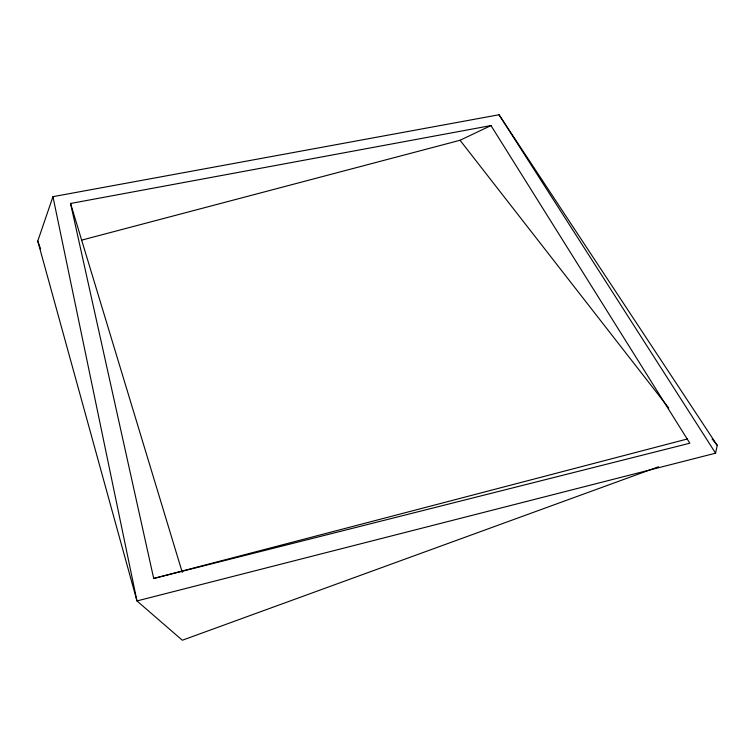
<?xml version="1.0" encoding="UTF-8"?>
<svg xmlns="http://www.w3.org/2000/svg" width="755" height="755" viewBox="0 0 755 755"><rect width="100%" height="100%" fill="white"/><g stroke="black" fill="none" stroke-linecap="round" stroke-linejoin="round"><path stroke-width="1.13" d="M52.954 196.668L136.966 600.942L715.57 453.179L717.25 445.393L499.036 114.76L52.954 196.668L37.75 241.081L136.966 600.942L182.314 640.24L658.549 466.769M81.663 240.128L460.05 140.27L490.986 125.575L689.834 443.213L153.709 578.462L70.555 203.482L490.986 125.575M153.709 578.462L687.38 438.976M712.125 438.929L717.25 445.393M460.05 140.27L668.751 408.03M499.036 114.76L715.57 453.179M37.75 241.081L40.562 248.848M70.555 203.482L182.266 572.347"/></g></svg>
